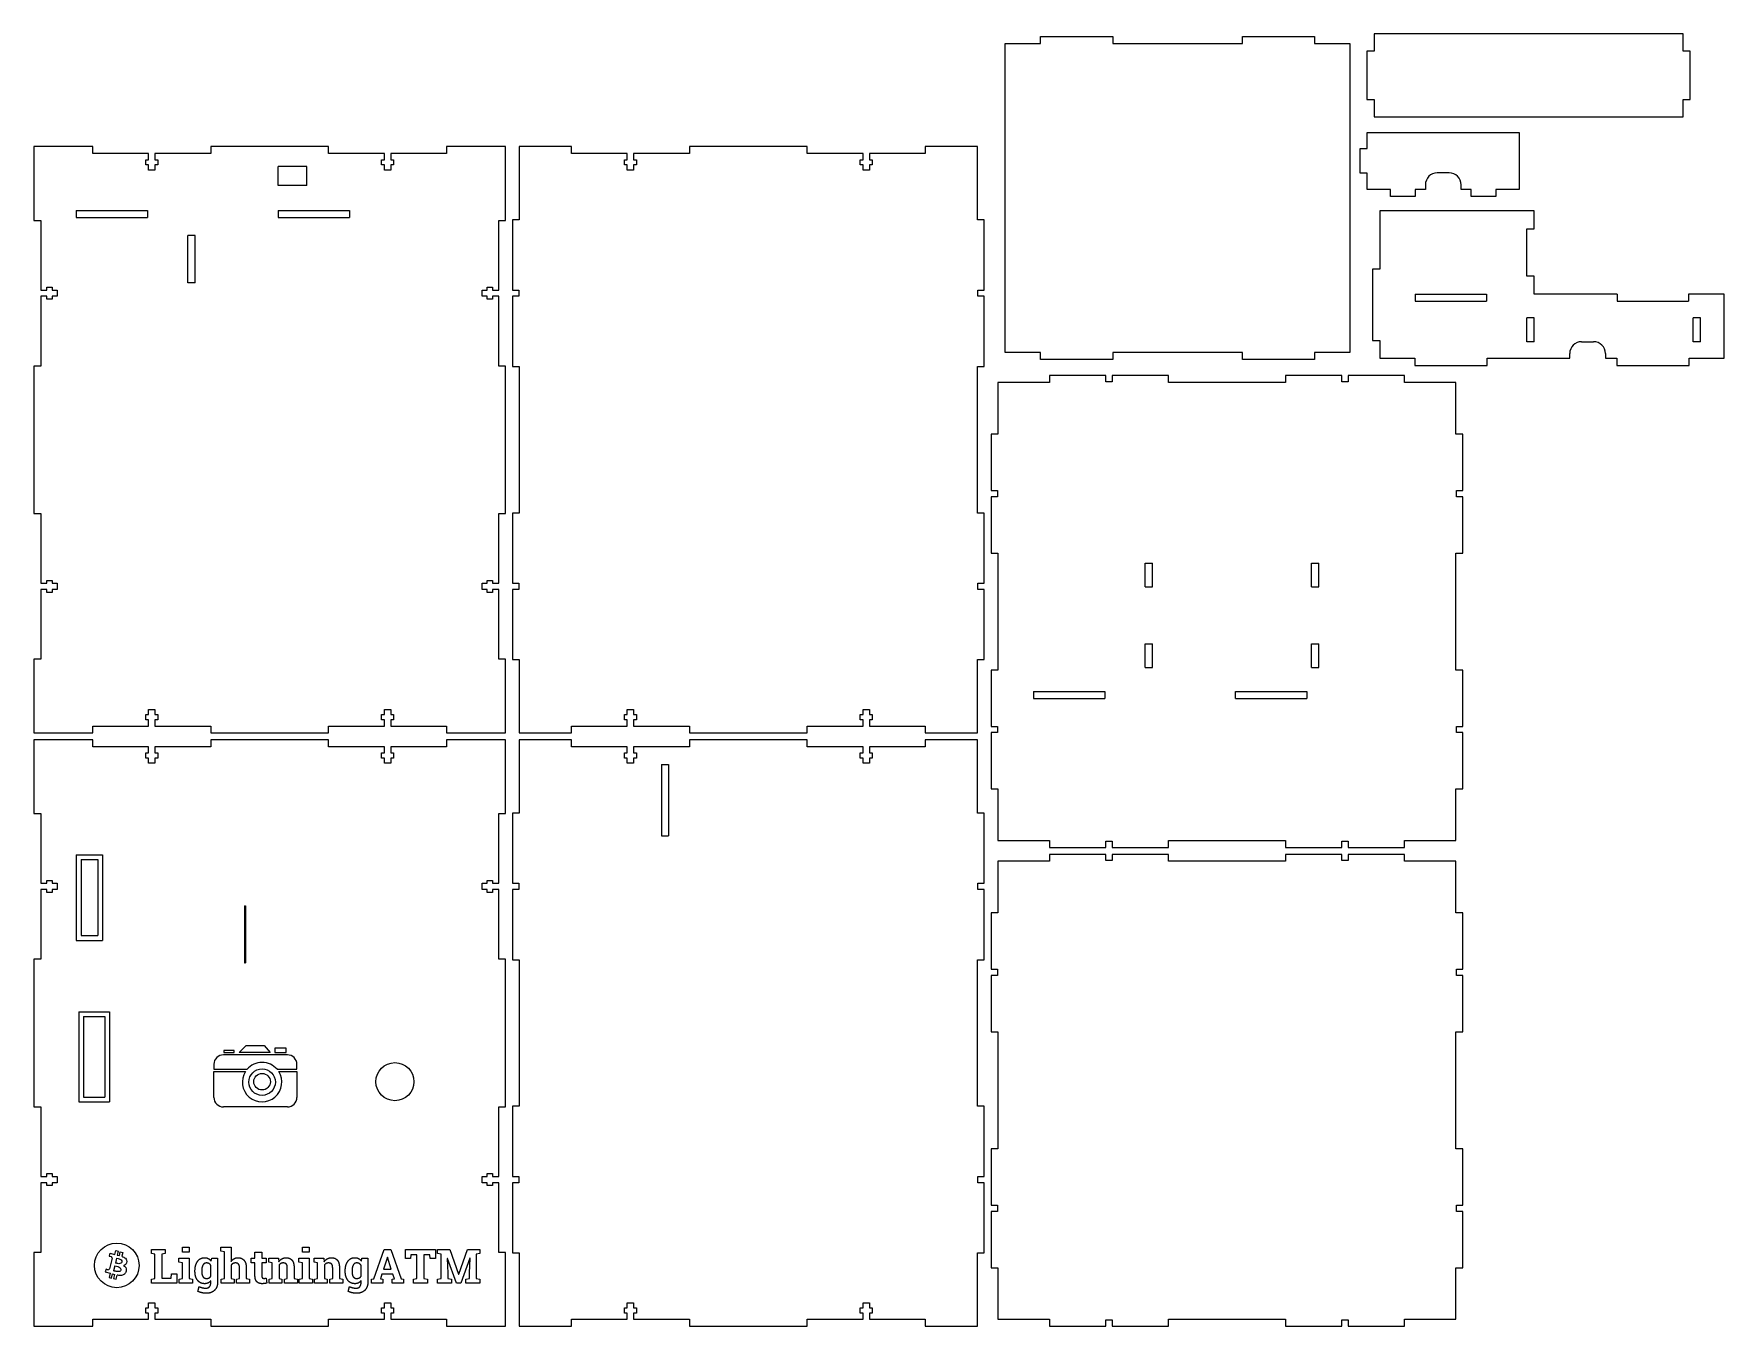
# Model space of a CAD drawing. Header units: inches. Extents: x -301 to 411, y -248 to 296.
import ezdxf

# ---------------------------------------------------------------- set-up
doc = ezdxf.new("R2010")
doc.units = ezdxf.units.IN
doc.header["$MEASUREMENT"] = 0
doc.layers.get('0').update_dxf_attribs({"linetype": 'CONTINUOUS'})
doc.layers.add('MODELSKETCH_VISIBLE', color=7, linetype='CONTINUOUS')

# ---------------------------------------------------------------- blocks, each defined once
blk = doc.blocks.new('A$Cc9257d10')
at = {"layer": 'MODELSKETCH_VISIBLE'}
for p, q in [((15.03, 163.91), (15.03, 127.91)), ((15.03, 163.91), (26.03, 163.91)), ((26.03, 163.91), (26.03, 127.91)), ((15.03, 127.91), (26.03, 127.91)), ((16.03, 97.91), (16.03, 59.91)), ((16.03, 97.91), (29.03, 97.91)), ((29.03, 97.91), (29.03, 59.91)), ((103.86, 79.76), (76.93, 79.76)), ((81.43, 81.55), (77.08, 81.55)), ((77.08, 81.55), (77.08, 80.7)), ((77.08, 80.7), (81.43, 80.7)), ((81.43, 80.7), (81.43, 81.55)), ((83.62, 80.7), (86.47, 83.7)), ((96.62, 80.7), (83.62, 80.7)), ((86.47, 83.7), (94.07, 83.7)), ((94.07, 83.7), (96.62, 80.7)), ((103.31, 82.5), (98.52, 82.5)), ((98.52, 82.5), (98.52, 80.7)), ((98.52, 80.7), (103.31, 80.7)), ((103.31, 80.7), (103.31, 82.5)), ((72.93, 75.76), (72.93, 73.67)), ((72.93, 73.67), (86.88, 73.67)), ((72.93, 72.75), (86.21, 72.75)), ((72.93, 61.86), (72.93, 72.75)), ((99.54, 73.67), (107.86, 73.67)), ((100.21, 72.75), (107.86, 72.75)), ((107.86, 73.67), (107.86, 75.76)), ((107.86, 72.75), (107.86, 61.86)), ((16.03, 59.91), (29.03, 59.91)), ((103.86, 57.86), (76.93, 57.86)), ((29.12, -3.76), (28.83, -4.91)), ((28.83, -4.91), (29.72, -5.13)), ((30.08, -5.74), (28.95, -10.29)), ((29.12, -3.76), (31.19, -4.28)), ((31.19, -4.28), (31.61, -2.57)), ((32.01, -5.78), (31.53, -7.87)), ((31.61, -2.57), (32.64, -2.82)), ((32.64, -2.82), (32.22, -4.51)), ((32.22, -4.51), (33.15, -4.74)), ((33.15, -4.74), (33.55, -3.12)), ((33.55, -3.12), (34.55, -3.37)), ((34.55, -3.37), (34.14, -5.03)), ((46.62, -2.17), (48.12, -2.17)), ((46.62, -3.88), (46.62, -2.17)), ((48.12, -4.18), (46.62, -3.88)), ((48.12, -2.17), (50.97, -2.17)), ((48.12, -14.35), (48.12, -4.18)), ((50.97, -2.17), (52.49, -2.17)), ((52.49, -3.88), (50.97, -4.18)), ((50.97, -4.18), (50.97, -14.16)), ((52.49, -2.17), (52.49, -3.88)), ((58.13, -7.52), (58.13, -5.81)), ((58.13, -5.81), (62.5, -5.81)), ((59.65, -1.16), (62.5, -1.16)), ((59.65, -3.29), (59.65, -1.16)), ((62.5, -3.29), (59.65, -3.29)), ((62.5, -1.16), (62.5, -3.29)), ((62.5, -5.81), (62.5, -14.35)), ((71.8, -7.14), (72.01, -5.81)), ((72.01, -5.81), (74.48, -5.81)), ((74.48, -5.81), (74.48, -16.03)), ((75.88, -2.87), (75.88, -1.16)), ((75.88, -1.16), (80.23, -1.16)), ((77.4, -3.16), (75.88, -2.87)), ((77.4, -14.35), (77.4, -3.16)), ((80.23, -1.16), (80.23, -7.15)), ((88.68, -7.8), (88.68, -5.81)), ((88.68, -5.81), (90.22, -5.81)), ((90.22, -3.23), (93.06, -3.23)), ((90.22, -5.81), (90.22, -3.23)), ((93.06, -3.23), (93.06, -5.81)), ((93.06, -5.81), (94.91, -5.81)), ((94.91, -5.81), (94.91, -7.8)), ((96, -5.81), (100.15, -5.81)), ((96, -7.52), (96, -5.81)), ((100.15, -5.81), (100.28, -7.32)), ((108.72, -5.81), (113.08, -5.81)), ((108.72, -7.52), (108.72, -5.81)), ((110.24, -3.29), (110.24, -1.16)), ((110.24, -1.16), (113.08, -1.16)), ((113.08, -3.29), (110.24, -3.29)), ((113.08, -1.16), (113.08, -3.29)), ((113.08, -5.81), (113.08, -14.35)), ((115.08, -7.52), (115.08, -5.81)), ((115.08, -5.81), (119.24, -5.81)), ((119.24, -5.81), (119.36, -7.32)), ((135.05, -7.14), (135.25, -5.81)), ((135.25, -5.81), (137.72, -5.81)), ((137.72, -5.81), (137.72, -16.03)), ((140.23, -14.49), (144.54, -2.17)), ((145.95, -5.43), (144.35, -10.42)), ((144.54, -2.17), (147.45, -2.17)), ((146.01, -5.43), (145.95, -5.43)), ((147.61, -10.42), (146.01, -5.43)), ((147.45, -2.17), (151.73, -14.49)), ((153.52, -5.95), (153.52, -2.17)), ((153.52, -2.17), (166.16, -2.17)), ((155.7, -5.95), (153.52, -5.95)), ((155.81, -4.36), (155.7, -5.95)), ((158.41, -4.36), (155.81, -4.36)), ((158.41, -14.35), (158.41, -4.36)), ((163.86, -4.36), (161.25, -4.36)), ((161.25, -4.36), (161.25, -14.35)), ((163.98, -5.95), (163.86, -4.36)), ((166.16, -5.95), (163.98, -5.95)), ((166.16, -2.17), (166.16, -5.95)), ((167.08, -3.88), (167.08, -2.17)), ((167.08, -2.17), (168.59, -2.17)), ((168.59, -4.18), (167.08, -3.88)), ((168.59, -2.17), (172.3, -2.17)), ((168.59, -14.35), (168.59, -4.18)), ((171.22, -5.89), (171.16, -5.9)), ((171.16, -5.9), (171.44, -12.12)), ((175, -16.34), (171.22, -5.89)), ((172.3, -2.17), (175.91, -12.61)), ((175.97, -12.61), (179.61, -2.17)), ((180.7, -5.85), (176.91, -16.34)), ((179.61, -2.17), (184.85, -2.17)), ((180.49, -12.12), (180.76, -5.86)), ((180.76, -5.86), (180.7, -5.85)), ((184.85, -3.88), (183.33, -4.18)), ((183.33, -4.18), (183.33, -14.35)), ((184.85, -2.17), (184.85, -3.88)), ((27.62, -10.47), (27.15, -11.62)), ((27.15, -11.62), (29.27, -12.17)), ((28.35, -10.65), (27.62, -10.47)), ((29.27, -12.17), (28.82, -13.88)), ((28.82, -13.88), (29.87, -14.16)), ((29.87, -14.16), (30.32, -12.43)), ((30.32, -12.43), (31.11, -12.65)), ((31.11, -12.65), (30.66, -14.32)), ((31.25, -8.98), (30.73, -11.17)), ((31.76, -14.67), (32.2, -12.92)), ((50.97, -14.16), (54.97, -14.16)), ((54.97, -14.16), (55.11, -12.38)), ((55.11, -12.38), (57.28, -12.38)), ((57.28, -12.38), (57.28, -16.34)), ((59.65, -7.81), (58.13, -7.52)), ((59.65, -14.35), (59.65, -7.81)), ((64.97, -11.37), (64.97, -11.16)), ((67.81, -11.16), (67.81, -11.37)), ((71.63, -13.4), (71.63, -8.83)), ((80.23, -8.64), (80.23, -14.35)), ((83.74, -14.35), (83.74, -10.07)), ((86.58, -10.09), (86.58, -14.35)), ((90.22, -7.8), (88.68, -7.8)), ((90.22, -13.18), (90.22, -7.8)), ((94.91, -7.8), (93.06, -7.8)), ((93.06, -7.8), (93.06, -13.17)), ((94.99, -14.2), (95.24, -16.26)), ((97.5, -7.81), (96, -7.52)), ((97.5, -14.35), (97.5, -7.81)), ((100.35, -8.7), (100.35, -14.35)), ((103.83, -14.35), (103.83, -9.77)), ((106.68, -9.76), (106.68, -14.35)), ((110.24, -7.81), (108.72, -7.52)), ((110.24, -14.35), (110.24, -7.81)), ((116.59, -7.81), (115.08, -7.52)), ((116.59, -14.35), (116.59, -7.81)), ((119.43, -8.7), (119.43, -14.35)), ((122.92, -14.35), (122.92, -9.77)), ((125.77, -9.76), (125.77, -14.35)), ((128.21, -11.37), (128.21, -11.16)), ((131.06, -11.16), (131.06, -11.37)), ((134.87, -13.4), (134.87, -8.83)), ((143.68, -12.52), (143.06, -14.47)), ((148.28, -12.52), (143.68, -12.52)), ((144.35, -10.42), (147.61, -10.42)), ((148.9, -14.47), (148.28, -12.52)), ((171.44, -12.12), (171.44, -14.35)), ((175.91, -12.61), (175.97, -12.61)), ((180.49, -14.35), (180.49, -12.12)), ((30.66, -14.32), (31.76, -14.67)), ((46.62, -14.64), (48.12, -14.35)), ((46.62, -16.34), (46.62, -14.64)), ((57.28, -16.34), (46.62, -16.34)), ((58.28, -14.64), (59.65, -14.35)), ((58.28, -16.34), (58.28, -14.64)), ((63.86, -16.34), (58.28, -16.34)), ((62.5, -14.35), (63.86, -14.64)), ((63.86, -14.64), (63.86, -16.34)), ((66.22, -19.78), (66.75, -17.79)), ((71.63, -16.02), (71.63, -15.33)), ((76.03, -14.64), (77.4, -14.35)), ((76.03, -16.34), (76.03, -14.64)), ((81.46, -16.34), (76.03, -16.34)), ((80.23, -14.35), (81.46, -14.64)), ((81.46, -14.64), (81.46, -16.34)), ((82.51, -14.64), (83.74, -14.35)), ((82.51, -16.34), (82.51, -14.64)), ((87.94, -16.34), (82.51, -16.34)), ((86.58, -14.35), (87.94, -14.64)), ((87.94, -14.64), (87.94, -16.34)), ((96.14, -14.64), (97.5, -14.35)), ((96.14, -16.34), (96.14, -14.64)), ((101.5, -16.34), (96.14, -16.34)), ((100.35, -14.35), (101.5, -14.64)), ((101.5, -14.64), (101.5, -16.34)), ((102.62, -14.64), (103.83, -14.35)), ((102.62, -16.34), (102.62, -14.64)), ((108.05, -16.34), (102.62, -16.34)), ((106.68, -14.35), (108.05, -14.64)), ((108.05, -14.64), (108.05, -16.34)), ((108.87, -14.64), (110.24, -14.35)), ((108.87, -16.34), (108.87, -14.64)), ((114.44, -16.34), (108.87, -16.34)), ((113.08, -14.35), (114.44, -14.64)), ((114.44, -14.64), (114.44, -16.34)), ((115.23, -14.64), (116.59, -14.35)), ((115.23, -16.34), (115.23, -14.64)), ((120.58, -16.34), (115.23, -16.34)), ((119.43, -14.35), (120.58, -14.64)), ((120.58, -14.64), (120.58, -16.34)), ((121.7, -14.64), (122.92, -14.35)), ((121.7, -16.34), (121.7, -14.64)), ((127.13, -16.34), (121.7, -16.34)), ((125.77, -14.35), (127.13, -14.64)), ((127.13, -14.64), (127.13, -16.34)), ((129.47, -19.78), (130, -17.79)), ((134.87, -16.02), (134.87, -15.33)), ((139.21, -14.64), (140.23, -14.49)), ((139.21, -16.34), (139.21, -14.64)), ((144.04, -16.34), (139.21, -16.34)), ((143.06, -14.47), (144.04, -14.64)), ((144.04, -14.64), (144.04, -16.34)), ((147.92, -14.64), (148.9, -14.47)), ((147.92, -16.34), (147.92, -14.64)), ((152.75, -16.34), (147.92, -16.34)), ((151.73, -14.49), (152.75, -14.64)), ((152.75, -14.64), (152.75, -16.34)), ((156.89, -14.64), (158.41, -14.35)), ((156.89, -16.34), (156.89, -14.64)), ((162.77, -16.34), (156.89, -16.34)), ((161.25, -14.35), (162.77, -14.64)), ((162.77, -14.64), (162.77, -16.34)), ((167.08, -14.64), (168.59, -14.35)), ((167.08, -16.34), (167.08, -14.64)), ((172.95, -16.34), (167.08, -16.34)), ((171.44, -14.35), (172.95, -14.64)), ((172.95, -14.64), (172.95, -16.34)), ((176.91, -16.34), (175, -16.34)), ((178.98, -14.64), (180.49, -14.35)), ((178.98, -16.34), (178.98, -14.64)), ((184.85, -16.34), (178.98, -16.34)), ((183.33, -14.35), (184.85, -14.64)), ((184.85, -14.64), (184.85, -16.34))]:
    blk.add_line(p, q, dxfattribs=at)
for centre, radius in [((93.21, 68.28), 5.58), ((32.07, -8.85), 9.39)]:
    blk.add_circle(centre, radius, dxfattribs=at)
for centre, radius, start, end in [((76.93, 75.76), 4, 90, 180), ((103.86, 75.76), 4, 0, 90), ((93.21, 68.28), 8.31, 147.43124, 32.56876), ((93.21, 68.28), 8.31, 40.3996, 139.6004), ((76.93, 61.86), 4, 180, 270), ((103.86, 61.86), 4, 270, 0), ((29.6, -5.62), 0.5, 346.08335, 76.08335), ((28.47, -10.17), 0.5, 256.08335, 346.08335)]:
    blk.add_arc(centre, radius, start, end, dxfattribs=at)
for points, knots in [([(32.01, -5.78), (32.83, -6.01), (34.01, -6.29), (34.36, -7.47), (33.73, -8.05), (32.84, -8.22), (32, -8), (31.53, -7.87)], [0, 0, 0, 0, 0.268663, 0.448366, 0.60662, 0.781658, 1, 1, 1, 1]), ([(34.14, -5.03), (34.71, -5.29), (35.72, -5.72), (36.31, -6.62), (36.3, -7.78), (35.83, -8.68), (34.72, -8.99), (35.22, -9.1), (35.97, -9.73), (36.19, -10.94), (35.61, -12.45), (34.47, -13.08), (32.99, -13.12), (32.42, -12.98), (32.2, -12.92)], [0, 0, 0, 0, 0.107002, 0.187958, 0.272809, 0.356089, 0.429741, 0.469537, 0.549228, 0.637848, 0.738268, 0.829241, 0.92734, 1, 1, 1, 1]), ([(31.25, -8.98), (32.09, -9.21), (33.78, -9.47), (33.87, -11.24), (32.87, -11.5), (32.15, -11.45), (31.18, -11.29), (30.73, -11.17)], [0, 0, 0, 0, 0.27642, 0.472076, 0.633362, 0.787928, 1, 1, 1, 1])]:
    blk.add_open_spline(points, degree=3, knots=knots, dxfattribs=at)
for points in [[(66.05, -7.14), (67.14, -5.61), (69.1, -5.61)], [(69.1, -5.61), (69.98, -5.61), (70.66, -6.01)], [(70.66, -6.01), (71.33, -6.4), (71.8, -7.14)], [(80.23, -7.15), (80.73, -6.42), (81.45, -6.02)], [(81.45, -6.02), (82.17, -5.61), (83.05, -5.61)], [(83.05, -5.61), (84.7, -5.61), (85.64, -6.71)], [(85.64, -6.71), (86.58, -7.8), (86.58, -10.09)], [(100.28, -7.32), (100.81, -6.51), (101.58, -6.06)], [(101.58, -6.06), (102.34, -5.61), (103.3, -5.61)], [(103.3, -5.61), (104.89, -5.61), (105.79, -6.62)], [(105.79, -6.62), (106.68, -7.62), (106.68, -9.76)], [(119.36, -7.32), (119.89, -6.51), (120.66, -6.06)], [(120.66, -6.06), (121.43, -5.61), (122.38, -5.61)], [(122.38, -5.61), (123.98, -5.61), (124.87, -6.62)], [(124.87, -6.62), (125.77, -7.62), (125.77, -9.76)], [(129.3, -7.14), (130.38, -5.61), (132.34, -5.61)], [(132.34, -5.61), (133.23, -5.61), (133.9, -6.01)], [(133.9, -6.01), (134.57, -6.4), (135.05, -7.14)], [(64.97, -11.16), (64.97, -8.67), (66.05, -7.14)], [(66.05, -15.12), (64.97, -13.7), (64.97, -11.37)], [(68.29, -8.75), (67.81, -9.67), (67.81, -11.16)], [(67.81, -11.37), (67.81, -12.75), (68.28, -13.54)], [(68.28, -13.54), (68.75, -14.34), (69.8, -14.34)], [(69.82, -7.83), (68.78, -7.83), (68.29, -8.75)], [(69.8, -14.34), (70.45, -14.34), (70.9, -14.1)], [(70.9, -8.09), (70.45, -7.83), (69.82, -7.83)], [(71.63, -8.83), (71.35, -8.35), (70.9, -8.09)], [(70.9, -14.1), (71.35, -13.86), (71.63, -13.4)], [(80.98, -8.04), (80.54, -8.25), (80.23, -8.64)], [(82.02, -7.83), (81.42, -7.83), (80.98, -8.04)], [(83.3, -8.34), (82.87, -7.83), (82.02, -7.83)], [(83.74, -10.07), (83.74, -8.85), (83.3, -8.34)], [(91.01, -15.74), (90.22, -14.93), (90.22, -13.18)], [(93.06, -13.17), (93.06, -13.78), (93.31, -14.05)], [(93.31, -14.05), (93.56, -14.31), (93.99, -14.31)], [(94.5, -14.28), (94.72, -14.26), (94.99, -14.2)], [(101.1, -8.05), (100.65, -8.28), (100.35, -8.7)], [(102.11, -7.83), (101.54, -7.83), (101.1, -8.05)], [(103.41, -8.27), (102.98, -7.83), (102.11, -7.83)], [(103.83, -9.77), (103.83, -8.71), (103.41, -8.27)], [(120.18, -8.05), (119.73, -8.28), (119.43, -8.7)], [(121.19, -7.83), (120.63, -7.83), (120.18, -8.05)], [(122.49, -8.27), (122.06, -7.83), (121.19, -7.83)], [(122.92, -9.77), (122.92, -8.71), (122.49, -8.27)], [(128.21, -11.16), (128.21, -8.67), (129.3, -7.14)], [(129.3, -15.12), (128.21, -13.7), (128.21, -11.37)], [(131.54, -8.75), (131.06, -9.67), (131.06, -11.16)], [(131.06, -11.37), (131.06, -12.75), (131.52, -13.54)], [(131.52, -13.54), (131.99, -14.34), (133.04, -14.34)], [(133.06, -7.83), (132.02, -7.83), (131.54, -8.75)], [(133.04, -14.34), (133.7, -14.34), (134.15, -14.1)], [(134.15, -8.09), (133.7, -7.83), (133.06, -7.83)], [(134.87, -8.83), (134.6, -8.35), (134.15, -8.09)], [(134.15, -14.1), (134.6, -13.86), (134.87, -13.4)], [(69.08, -16.55), (67.14, -16.55), (66.05, -15.12)], [(67.88, -20.38), (66.98, -20.16), (66.22, -19.78)], [(66.75, -17.79), (67.43, -18.08), (68.11, -18.25)], [(69.57, -20.6), (68.78, -20.6), (67.88, -20.38)], [(68.11, -18.25), (68.79, -18.42), (69.55, -18.42)], [(70.53, -16.24), (69.89, -16.55), (69.08, -16.55)], [(69.55, -18.42), (70.59, -18.42), (71.11, -17.78)], [(73.17, -19.36), (71.86, -20.6), (69.57, -20.6)], [(71.63, -15.33), (71.16, -15.93), (70.53, -16.24)], [(71.11, -17.78), (71.63, -17.15), (71.63, -16.02)], [(74.48, -16.03), (74.48, -18.12), (73.17, -19.36)], [(93.28, -16.55), (91.81, -16.55), (91.01, -15.74)], [(94.29, -16.48), (93.82, -16.55), (93.28, -16.55)], [(93.99, -14.31), (94.28, -14.31), (94.5, -14.28)], [(95.24, -16.26), (94.76, -16.4), (94.29, -16.48)], [(132.32, -16.55), (130.38, -16.55), (129.3, -15.12)], [(131.12, -20.38), (130.23, -20.16), (129.47, -19.78)], [(130, -17.79), (130.68, -18.08), (131.36, -18.25)], [(132.82, -20.6), (132.02, -20.6), (131.12, -20.38)], [(131.36, -18.25), (132.04, -18.42), (132.8, -18.42)], [(133.77, -16.24), (133.14, -16.55), (132.32, -16.55)], [(132.8, -18.42), (133.84, -18.42), (134.36, -17.78)], [(136.42, -19.36), (135.11, -20.6), (132.82, -20.6)], [(134.87, -15.33), (134.41, -15.93), (133.77, -16.24)], [(134.36, -17.78), (134.87, -17.15), (134.87, -16.02)], [(137.72, -16.03), (137.72, -18.12), (136.42, -19.36)]]:
    blk.add_open_spline(points, degree=2, dxfattribs=at)

msp = doc.modelspace()

# ---------------------------------------------------------------- linework, layer by layer
at = {"layer": 'MODELSKETCH_VISIBLE'}
for p, q in [((122.95, 294.57), (153.35, 294.57)), ((122.95, 291.57), (122.95, 294.57)), ((153.35, 294.57), (153.35, 291.57)), ((207.95, 294.57), (238.35, 294.57)), ((207.95, 291.57), (207.95, 294.57)), ((238.35, 294.57), (238.35, 291.57)), ((263.36, 295.65), (263.36, 288.35)), ((393.45, 295.65), (263.36, 295.65)), ((393.45, 288.35), (393.45, 295.65)), ((108.15, 291.57), (122.95, 291.57)), ((108.15, 161.57), (108.15, 291.57)), ((153.35, 291.57), (207.95, 291.57)), ((238.35, 291.57), (253.15, 291.57)), ((253.15, 291.57), (253.15, 161.57)), ((260.36, 288.35), (260.36, 267.95)), ((263.36, 288.35), (260.36, 288.35)), ((396.45, 288.35), (393.45, 288.35)), ((396.45, 267.95), (396.45, 288.35)), ((260.36, 267.95), (263.36, 267.95)), ((263.36, 267.95), (263.36, 260.65)), ((393.45, 267.95), (396.45, 267.95)), ((393.45, 260.65), (393.45, 267.95)), ((263.36, 260.65), (393.45, 260.65)), ((260.47, 247.34), (260.47, 254.14)), ((260.47, 254.14), (324.47, 254.14)), ((324.47, 254.14), (324.47, 230.14)), ((-300.72, 248.19), (-300.72, 217.15)), ((-275.9, 248.19), (-300.72, 248.19)), ((-275.9, 245.3), (-275.9, 248.19)), ((-252.41, 245.3), (-275.9, 245.3)), ((-253.61, 242.65), (-252.41, 242.65)), ((-253.61, 240.48), (-253.61, 242.65)), ((-252.41, 242.65), (-252.41, 245.3)), ((-226.27, 245.3), (-249.76, 245.3)), ((-249.76, 245.3), (-249.76, 242.65)), ((-249.76, 242.65), (-248.55, 242.65)), ((-248.55, 242.65), (-248.55, 240.48)), ((-176.63, 248.19), (-226.27, 248.19)), ((-226.27, 248.19), (-226.27, 245.3)), ((-176.63, 245.3), (-176.63, 248.19)), ((-153.13, 245.3), (-176.63, 245.3)), ((-154.34, 240.48), (-154.34, 242.65)), ((-154.34, 242.65), (-153.13, 242.65)), ((-153.13, 242.65), (-153.13, 245.3)), ((-126.99, 245.3), (-150.48, 245.3)), ((-150.48, 245.3), (-150.48, 242.65)), ((-150.48, 242.65), (-149.28, 242.65)), ((-149.28, 242.65), (-149.28, 240.48)), ((-102.17, 248.19), (-126.99, 248.19)), ((-126.99, 248.19), (-126.99, 245.3)), ((-102.17, 217.15), (-102.17, 248.19)), ((-74.46, 248.19), (-96.39, 248.19)), ((-96.39, 248.19), (-96.39, 217.35)), ((-74.46, 245.3), (-74.46, 248.19)), ((-50.96, 245.3), (-74.46, 245.3)), ((-52.17, 240.48), (-52.17, 242.65)), ((-52.17, 242.65), (-50.96, 242.65)), ((-50.96, 242.65), (-50.96, 245.3)), ((-24.82, 245.3), (-48.31, 245.3)), ((-48.31, 245.3), (-48.31, 242.65)), ((-48.31, 242.65), (-47.11, 242.65)), ((-47.11, 242.65), (-47.11, 240.48)), ((24.82, 248.19), (-24.82, 248.19)), ((-24.82, 248.19), (-24.82, 245.3)), ((24.82, 245.3), (24.82, 248.19)), ((48.31, 245.3), (24.82, 245.3)), ((47.11, 240.48), (47.11, 242.65)), ((47.11, 242.65), (48.31, 242.65)), ((48.31, 242.65), (48.31, 245.3)), ((50.96, 245.3), (50.96, 242.65)), ((74.46, 245.3), (50.96, 245.3)), ((50.96, 242.65), (52.17, 242.65)), ((52.17, 242.65), (52.17, 240.48)), ((74.46, 248.19), (74.46, 245.3)), ((96.39, 248.19), (74.46, 248.19)), ((96.39, 217.35), (96.39, 248.19)), ((257.47, 247.34), (260.47, 247.34)), ((257.47, 236.94), (257.47, 247.34)), ((-252.41, 240.48), (-253.61, 240.48)), ((-252.41, 238.31), (-252.41, 240.48)), ((-249.76, 238.31), (-252.41, 238.31)), ((-249.76, 240.48), (-249.76, 238.31)), ((-248.55, 240.48), (-249.76, 240.48)), ((-197.83, 231.8), (-197.83, 239.8)), ((-185.83, 239.8), (-197.83, 239.8)), ((-185.83, 231.8), (-185.83, 239.8)), ((-153.13, 240.48), (-154.34, 240.48)), ((-153.13, 238.31), (-153.13, 240.48)), ((-150.48, 238.31), (-153.13, 238.31)), ((-149.28, 240.48), (-150.48, 240.48)), ((-150.48, 240.48), (-150.48, 238.31)), ((-50.96, 240.48), (-52.17, 240.48)), ((-50.96, 238.31), (-50.96, 240.48)), ((-48.31, 238.31), (-50.96, 238.31)), ((-47.11, 240.48), (-48.31, 240.48)), ((-48.31, 240.48), (-48.31, 238.31)), ((48.31, 240.48), (47.11, 240.48)), ((48.31, 238.31), (48.31, 240.48)), ((50.96, 238.31), (48.31, 238.31)), ((52.17, 240.48), (50.96, 240.48)), ((50.96, 240.48), (50.96, 238.31)), ((260.47, 236.94), (257.47, 236.94)), ((260.47, 230.14), (260.47, 236.94)), ((294.97, 237.14), (289.97, 237.14)), ((-185.83, 231.8), (-197.83, 231.8)), ((270.27, 230.14), (260.47, 230.14)), ((270.27, 227.14), (270.27, 230.14)), ((280.67, 230.14), (280.67, 227.14)), ((284.97, 230.14), (280.67, 230.14)), ((284.97, 232.14), (284.97, 230.14)), ((299.97, 230.14), (299.97, 232.14)), ((304.27, 230.14), (299.97, 230.14)), ((304.27, 227.14), (304.27, 230.14)), ((314.67, 230.14), (314.67, 227.14)), ((324.47, 230.14), (314.67, 230.14)), ((-282.83, 221.3), (-252.83, 221.3)), ((-282.83, 221.3), (-282.83, 218.3)), ((-252.83, 221.3), (-252.83, 218.3)), ((-197.83, 221.3), (-167.83, 221.3)), ((-197.83, 221.3), (-197.83, 218.3)), ((-167.83, 221.3), (-167.83, 218.3)), ((265.72, 221.1), (265.72, 204.1)), ((330.72, 221.1), (265.72, 221.1)), ((280.67, 227.14), (270.27, 227.14)), ((314.67, 227.14), (304.27, 227.14)), ((330.72, 213.6), (330.72, 221.1)), ((-300.72, 217.15), (-297.83, 217.15)), ((-297.83, 217.15), (-297.83, 187.83)), ((-282.83, 218.3), (-252.83, 218.3)), ((-197.83, 218.3), (-167.83, 218.3)), ((-105.06, 187.83), (-105.06, 217.15)), ((-105.06, 217.15), (-102.17, 217.15)), ((-99.28, 217.35), (-99.28, 187.83)), ((-96.39, 217.35), (-99.28, 217.35)), ((99.28, 217.35), (96.39, 217.35)), ((99.28, 187.83), (99.28, 217.35)), ((327.72, 213.6), (330.72, 213.6)), ((327.72, 193.6), (327.72, 213.6)), ((-235.83, 190.8), (-235.83, 210.8)), ((-232.83, 210.8), (-235.83, 210.8)), ((-232.83, 190.8), (-232.83, 210.8)), ((265.72, 204.1), (265.72, 196.6)), ((265.72, 196.6), (262.72, 196.6)), ((262.72, 196.6), (262.72, 166.6)), ((330.72, 193.6), (327.72, 193.6)), ((330.72, 186.1), (330.72, 193.6)), ((-297.83, 187.83), (-295.18, 187.83)), ((-295.18, 185.18), (-297.83, 185.18)), ((-297.83, 185.18), (-297.83, 155.86)), ((-295.18, 187.83), (-295.18, 189.04)), ((-295.18, 189.04), (-293.01, 189.04)), ((-295.18, 183.98), (-295.18, 185.18)), ((-293.01, 189.04), (-293.01, 187.83)), ((-293.01, 187.83), (-290.84, 187.83)), ((-290.84, 185.18), (-293.01, 185.18)), ((-293.01, 185.18), (-293.01, 183.98)), ((-290.84, 187.83), (-290.84, 185.18)), ((-232.83, 190.8), (-235.83, 190.8)), ((-112.05, 185.18), (-112.05, 187.83)), ((-112.05, 187.83), (-109.88, 187.83)), ((-109.88, 185.18), (-112.05, 185.18)), ((-109.88, 187.83), (-109.88, 189.04)), ((-109.88, 189.04), (-107.71, 189.04)), ((-109.88, 183.98), (-109.88, 185.18)), ((-107.71, 189.04), (-107.71, 187.83)), ((-107.71, 187.83), (-105.06, 187.83)), ((-105.06, 185.18), (-107.71, 185.18)), ((-107.71, 185.18), (-107.71, 183.98)), ((-105.06, 155.86), (-105.06, 185.18)), ((-99.28, 187.83), (-96.63, 187.83)), ((-99.28, 185.18), (-99.28, 155.66)), ((-96.63, 185.18), (-99.28, 185.18)), ((-96.63, 187.83), (-96.63, 186.51)), ((-96.63, 186.51), (-96.63, 185.18)), ((96.63, 187.83), (99.28, 187.83)), ((96.63, 186.51), (96.63, 187.83)), ((96.63, 185.18), (96.63, 186.51)), ((99.28, 185.18), (96.63, 185.18)), ((99.28, 155.66), (99.28, 185.18)), ((280.72, 186.1), (280.72, 183.1)), ((280.72, 186.1), (310.72, 186.1)), ((310.72, 186.1), (310.72, 183.1)), ((365.72, 186.1), (330.72, 186.1)), ((365.72, 186.1), (365.72, 183.1)), ((410.72, 186.1), (395.72, 186.1)), ((395.72, 186.1), (395.72, 183.1)), ((410.72, 159.1), (410.72, 186.1)), ((-293.01, 183.98), (-295.18, 183.98)), ((-107.71, 183.98), (-109.88, 183.98)), ((280.72, 183.1), (310.72, 183.1)), ((365.72, 183.1), (395.72, 183.1)), ((327.72, 166.1), (327.72, 176.1)), ((330.72, 176.1), (327.72, 176.1)), ((330.72, 166.1), (330.72, 176.1)), ((400.72, 176.1), (397.72, 176.1)), ((397.72, 166.1), (397.72, 176.1)), ((400.72, 166.1), (400.72, 176.1)), ((262.72, 166.6), (265.72, 166.6)), ((265.72, 166.6), (265.72, 159.1)), ((330.72, 166.1), (327.72, 166.1)), ((350.72, 166.1), (355.72, 166.1)), ((400.72, 166.1), (397.72, 166.1)), ((122.95, 161.57), (108.15, 161.57)), ((122.95, 158.57), (122.95, 161.57)), ((153.35, 158.57), (122.95, 158.57)), ((153.35, 161.57), (153.35, 158.57)), ((207.95, 161.57), (153.35, 161.57)), ((207.95, 158.57), (207.95, 161.57)), ((238.35, 158.57), (207.95, 158.57)), ((238.35, 161.57), (238.35, 158.57)), ((253.15, 161.57), (238.35, 161.57)), ((265.72, 159.1), (280.52, 159.1)), ((280.52, 159.1), (280.52, 156.1)), ((310.92, 159.1), (345.72, 159.1)), ((310.92, 156.1), (310.92, 159.1)), ((345.72, 159.1), (345.72, 161.1)), ((360.72, 161.1), (360.72, 159.1)), ((360.72, 159.1), (365.52, 159.1)), ((365.52, 159.1), (365.52, 156.1)), ((395.92, 159.1), (410.72, 159.1)), ((395.92, 156.1), (395.92, 159.1)), ((-297.83, 155.86), (-300.72, 155.86)), ((-300.72, 155.86), (-300.72, 93.78)), ((-102.17, 155.86), (-105.06, 155.86)), ((-102.17, 93.78), (-102.17, 155.86)), ((-99.28, 155.66), (-96.39, 155.66)), ((-96.39, 155.66), (-96.39, 93.98)), ((96.39, 155.66), (99.28, 155.66)), ((96.39, 93.98), (96.39, 155.66)), ((126.79, 151.81), (126.79, 148.92)), ((150.48, 151.81), (126.79, 151.81)), ((150.48, 149.16), (150.48, 151.81)), ((153.13, 151.81), (153.13, 149.16)), ((176.83, 151.81), (153.13, 151.81)), ((176.83, 148.92), (176.83, 151.81)), ((226.07, 151.81), (226.07, 148.92)), ((249.76, 151.81), (226.07, 151.81)), ((249.76, 149.16), (249.76, 151.81)), ((252.41, 151.81), (252.41, 149.16)), ((276.1, 151.81), (252.41, 151.81)), ((276.1, 148.92), (276.1, 151.81)), ((280.52, 156.1), (310.92, 156.1)), ((365.52, 156.1), (395.92, 156.1)), ((105.06, 148.92), (105.06, 127.19)), ((126.79, 148.92), (105.06, 148.92)), ((151.81, 149.16), (150.48, 149.16)), ((153.13, 149.16), (151.81, 149.16)), ((226.07, 148.92), (176.83, 148.92)), ((251.08, 149.16), (249.76, 149.16)), ((252.41, 149.16), (251.08, 149.16)), ((297.83, 148.92), (276.1, 148.92)), ((297.83, 127.19), (297.83, 148.92)), ((105.06, 127.19), (102.17, 127.19)), ((102.17, 127.19), (102.17, 103.49)), ((300.72, 127.19), (297.83, 127.19)), ((300.72, 103.49), (300.72, 127.19)), ((102.17, 103.49), (104.82, 103.49)), ((104.82, 100.84), (102.17, 100.84)), ((102.17, 100.84), (102.17, 77.15)), ((104.82, 103.49), (104.82, 102.17)), ((104.82, 102.17), (104.82, 100.84)), ((298.07, 103.49), (300.72, 103.49)), ((298.07, 102.17), (298.07, 103.49)), ((298.07, 100.84), (298.07, 102.17)), ((300.72, 100.84), (298.07, 100.84)), ((300.72, 77.15), (300.72, 100.84)), ((-300.72, 93.78), (-297.83, 93.78)), ((-297.83, 93.78), (-297.83, 64.46)), ((-105.06, 64.46), (-105.06, 93.78)), ((-105.06, 93.78), (-102.17, 93.78)), ((-99.28, 93.98), (-99.28, 64.46)), ((-96.39, 93.98), (-99.28, 93.98)), ((99.28, 93.98), (96.39, 93.98)), ((99.28, 64.46), (99.28, 93.98)), ((102.17, 77.15), (105.06, 77.15)), ((105.06, 77.15), (105.06, 27.91)), ((167.06, 62.92), (167.06, 72.92)), ((167.06, 72.92), (170.06, 72.92)), ((170.06, 62.92), (170.06, 72.92)), ((237.06, 62.92), (237.06, 72.92)), ((237.06, 72.92), (240.06, 72.92)), ((240.06, 62.92), (240.06, 72.92)), ((297.83, 27.91), (297.83, 77.15)), ((297.83, 77.15), (300.72, 77.15)), ((-297.83, 64.46), (-295.18, 64.46)), ((-295.18, 64.46), (-295.18, 65.66)), ((-295.18, 65.66), (-293.01, 65.66)), ((-293.01, 65.66), (-293.01, 64.46)), ((-293.01, 64.46), (-290.84, 64.46)), ((-290.84, 64.46), (-290.84, 61.81)), ((-112.05, 61.81), (-112.05, 64.46)), ((-112.05, 64.46), (-109.88, 64.46)), ((-109.88, 64.46), (-109.88, 65.66)), ((-109.88, 65.66), (-107.71, 65.66)), ((-107.71, 65.66), (-107.71, 64.46)), ((-107.71, 64.46), (-105.06, 64.46)), ((-99.28, 64.46), (-96.63, 64.46)), ((-96.63, 64.46), (-96.63, 63.13)), ((96.63, 64.46), (99.28, 64.46)), ((96.63, 63.13), (96.63, 64.46)), ((-295.18, 61.81), (-297.83, 61.81)), ((-297.83, 61.81), (-297.83, 32.49)), ((-295.18, 60.6), (-295.18, 61.81)), ((-293.01, 60.6), (-295.18, 60.6)), ((-290.84, 61.81), (-293.01, 61.81)), ((-293.01, 61.81), (-293.01, 60.6)), ((-109.88, 61.81), (-112.05, 61.81)), ((-109.88, 60.6), (-109.88, 61.81)), ((-107.71, 60.6), (-109.88, 60.6)), ((-105.06, 61.81), (-107.71, 61.81)), ((-107.71, 61.81), (-107.71, 60.6)), ((-105.06, 32.49), (-105.06, 61.81)), ((-99.28, 61.81), (-99.28, 32.29)), ((-96.63, 61.81), (-99.28, 61.81)), ((-96.63, 63.13), (-96.63, 61.81)), ((96.63, 61.81), (96.63, 63.13)), ((99.28, 61.81), (96.63, 61.81)), ((99.28, 32.29), (99.28, 61.81)), ((167.06, 62.92), (170.06, 62.92)), ((237.06, 62.92), (240.06, 62.92)), ((167.06, 28.92), (167.06, 38.92)), ((167.06, 38.92), (170.06, 38.92)), ((170.06, 28.92), (170.06, 38.92)), ((237.06, 28.92), (237.06, 38.92)), ((237.06, 38.92), (240.06, 38.92)), ((240.06, 28.92), (240.06, 38.92)), ((-297.83, 32.49), (-300.72, 32.49)), ((-300.72, 32.49), (-300.72, 1.45)), ((-102.17, 32.49), (-105.06, 32.49)), ((-102.17, 1.45), (-102.17, 32.49)), ((-99.28, 32.29), (-96.39, 32.29)), ((-96.39, 32.29), (-96.39, 1.45)), ((96.39, 32.29), (99.28, 32.29)), ((96.39, 1.45), (96.39, 32.29)), ((167.06, 28.92), (170.06, 28.92)), ((237.06, 28.92), (240.06, 28.92)), ((105.06, 27.91), (102.17, 27.91)), ((102.17, 27.91), (102.17, 4.22)), ((300.72, 27.91), (297.83, 27.91)), ((300.72, 4.22), (300.72, 27.91)), ((120.06, 18.92), (150.06, 18.92)), ((120.06, 18.92), (120.06, 15.92)), ((120.06, 15.92), (150.06, 15.92)), ((150.06, 18.92), (150.06, 15.92)), ((204.86, 18.92), (204.86, 15.92)), ((205.06, 18.92), (235.06, 18.92)), ((205.06, 15.92), (235.06, 15.92)), ((235.06, 18.92), (235.06, 15.92)), ((-253.61, 6.99), (-253.61, 9.16)), ((-253.61, 9.16), (-252.41, 9.16)), ((-252.41, 9.16), (-252.41, 11.33)), ((-252.41, 11.33), (-249.76, 11.33)), ((-249.76, 11.33), (-249.76, 9.16)), ((-249.76, 9.16), (-248.55, 9.16)), ((-248.55, 9.16), (-248.55, 6.99)), ((-154.34, 6.99), (-154.34, 9.16)), ((-154.34, 9.16), (-153.13, 9.16)), ((-153.13, 9.16), (-153.13, 11.33)), ((-153.13, 11.33), (-150.48, 11.33)), ((-150.48, 11.33), (-150.48, 9.16)), ((-150.48, 9.16), (-149.28, 9.16)), ((-149.28, 9.16), (-149.28, 6.99)), ((-52.17, 9.16), (-50.96, 9.16)), ((-52.17, 6.99), (-52.17, 9.16)), ((-50.96, 11.33), (-48.31, 11.33)), ((-50.96, 9.16), (-50.96, 11.33)), ((-48.31, 11.33), (-48.31, 9.16)), ((-48.31, 9.16), (-47.11, 9.16)), ((-47.11, 9.16), (-47.11, 6.99)), ((47.11, 9.16), (48.31, 9.16)), ((47.11, 6.99), (47.11, 9.16)), ((48.31, 11.33), (50.96, 11.33)), ((48.31, 9.16), (48.31, 11.33)), ((50.96, 11.33), (50.96, 9.16)), ((50.96, 9.16), (52.17, 9.16)), ((52.17, 9.16), (52.17, 6.99)), ((-300.72, 1.45), (-275.9, 1.45)), ((-275.9, 1.45), (-275.9, 4.34)), ((-275.9, 4.34), (-252.41, 4.34)), ((-252.41, 6.99), (-253.61, 6.99)), ((-252.41, 4.34), (-252.41, 6.99)), ((-248.55, 6.99), (-249.76, 6.99)), ((-249.76, 6.99), (-249.76, 4.34)), ((-249.76, 4.34), (-226.27, 4.34)), ((-226.27, 4.34), (-226.27, 1.45)), ((-226.27, 1.45), (-176.63, 1.45)), ((-176.63, 1.45), (-176.63, 4.34)), ((-176.63, 4.34), (-153.13, 4.34)), ((-153.13, 6.99), (-154.34, 6.99)), ((-153.13, 4.34), (-153.13, 6.99)), ((-149.28, 6.99), (-150.48, 6.99)), ((-150.48, 6.99), (-150.48, 4.34)), ((-150.48, 4.34), (-126.99, 4.34)), ((-126.99, 4.34), (-126.99, 1.45)), ((-126.99, 1.45), (-102.17, 1.45)), ((-96.39, 1.45), (-74.46, 1.45)), ((-74.46, 4.34), (-50.96, 4.34)), ((-74.46, 1.45), (-74.46, 4.34)), ((-50.96, 6.99), (-52.17, 6.99)), ((-50.96, 4.34), (-50.96, 6.99)), ((-48.31, 6.99), (-48.31, 4.34)), ((-47.11, 6.99), (-48.31, 6.99)), ((-48.31, 4.34), (-24.82, 4.34)), ((-24.82, 4.34), (-24.82, 1.45)), ((-24.82, 1.45), (24.82, 1.45)), ((24.82, 4.34), (48.31, 4.34)), ((24.82, 1.45), (24.82, 4.34)), ((48.31, 6.99), (47.11, 6.99)), ((48.31, 4.34), (48.31, 6.99)), ((50.96, 6.99), (50.96, 4.34)), ((52.17, 6.99), (50.96, 6.99)), ((50.96, 4.34), (74.46, 4.34)), ((74.46, 4.34), (74.46, 1.45)), ((74.46, 1.45), (96.39, 1.45)), ((102.17, 4.22), (104.82, 4.22)), ((102.17, 1.57), (102.17, -22.13)), ((104.82, 1.57), (102.17, 1.57)), ((104.82, 4.22), (104.82, 2.89)), ((104.82, 2.89), (104.82, 1.57)), ((298.07, 4.22), (300.72, 4.22)), ((298.07, 2.89), (298.07, 4.22)), ((298.07, 1.57), (298.07, 2.89)), ((300.72, 1.57), (298.07, 1.57)), ((300.72, -22.13), (300.72, 1.57)), ((-300.72, -1.45), (-300.72, -32.49)), ((-275.9, -1.45), (-300.72, -1.45)), ((-275.9, -4.34), (-275.9, -1.45)), ((-252.41, -4.34), (-275.9, -4.34)), ((-253.61, -6.99), (-252.41, -6.99)), ((-253.61, -9.16), (-253.61, -6.99)), ((-252.41, -6.99), (-252.41, -4.34)), ((-249.76, -4.34), (-249.76, -6.99)), ((-226.27, -4.34), (-249.76, -4.34)), ((-249.76, -6.99), (-248.55, -6.99)), ((-248.55, -6.99), (-248.55, -9.16)), ((-226.27, -1.45), (-226.27, -4.34)), ((-176.63, -1.45), (-226.27, -1.45)), ((-176.63, -4.34), (-176.63, -1.45)), ((-153.13, -4.34), (-176.63, -4.34)), ((-154.34, -6.99), (-153.13, -6.99)), ((-154.34, -9.16), (-154.34, -6.99)), ((-153.13, -6.99), (-153.13, -4.34)), ((-126.99, -4.34), (-150.48, -4.34)), ((-150.48, -4.34), (-150.48, -6.99)), ((-150.48, -6.99), (-149.28, -6.99)), ((-149.28, -6.99), (-149.28, -9.16)), ((-102.17, -1.45), (-126.99, -1.45)), ((-126.99, -1.45), (-126.99, -4.34)), ((-102.17, -32.49), (-102.17, -1.45)), ((-74.46, -1.45), (-96.39, -1.45)), ((-96.39, -1.45), (-96.39, -32.29)), ((-74.46, -4.34), (-74.46, -1.45)), ((-50.96, -4.34), (-74.46, -4.34)), ((-52.17, -6.99), (-50.96, -6.99)), ((-52.17, -9.16), (-52.17, -6.99)), ((-50.96, -6.99), (-50.96, -4.34)), ((-48.31, -4.34), (-48.31, -6.99)), ((-24.82, -4.34), (-48.31, -4.34)), ((-48.31, -6.99), (-47.11, -6.99)), ((-47.11, -6.99), (-47.11, -9.16)), ((-24.82, -1.45), (-24.82, -4.34)), ((24.82, -1.45), (-24.82, -1.45)), ((24.82, -4.34), (24.82, -1.45)), ((48.31, -4.34), (24.82, -4.34)), ((47.11, -6.99), (48.31, -6.99)), ((47.11, -9.16), (47.11, -6.99)), ((48.31, -6.99), (48.31, -4.34)), ((50.96, -4.34), (50.96, -6.99)), ((74.46, -4.34), (50.96, -4.34)), ((50.96, -6.99), (52.17, -6.99)), ((52.17, -6.99), (52.17, -9.16)), ((74.46, -1.45), (74.46, -4.34)), ((96.39, -1.45), (74.46, -1.45)), ((96.39, -32.29), (96.39, -1.45)), ((-252.41, -9.16), (-253.61, -9.16)), ((-252.41, -11.33), (-252.41, -9.16)), ((-249.76, -11.33), (-252.41, -11.33)), ((-249.76, -9.16), (-249.76, -11.33)), ((-248.55, -9.16), (-249.76, -9.16)), ((-153.13, -9.16), (-154.34, -9.16)), ((-153.13, -11.33), (-153.13, -9.16)), ((-150.48, -11.33), (-153.13, -11.33)), ((-149.28, -9.16), (-150.48, -9.16)), ((-150.48, -9.16), (-150.48, -11.33)), ((-50.96, -9.16), (-52.17, -9.16)), ((-50.96, -11.33), (-50.96, -9.16)), ((-48.31, -11.33), (-50.96, -11.33)), ((-48.31, -9.16), (-48.31, -11.33)), ((-47.11, -9.16), (-48.31, -9.16)), ((-36.61, -11.84), (-36.61, -41.84)), ((-36.61, -11.84), (-33.61, -11.84)), ((-33.61, -11.84), (-33.61, -41.84)), ((48.31, -9.16), (47.11, -9.16)), ((48.31, -11.33), (48.31, -9.16)), ((50.96, -11.33), (48.31, -11.33)), ((50.96, -9.16), (50.96, -11.33)), ((52.17, -9.16), (50.96, -9.16)), ((102.17, -22.13), (105.06, -22.13)), ((105.06, -22.13), (105.06, -43.86)), ((297.83, -43.86), (297.83, -22.13)), ((297.83, -22.13), (300.72, -22.13)), ((-300.72, -32.49), (-297.83, -32.49)), ((-297.83, -32.49), (-297.83, -61.81)), ((-105.06, -32.49), (-102.17, -32.49)), ((-105.06, -61.81), (-105.06, -32.49)), ((-99.28, -32.29), (-99.28, -61.81)), ((-96.39, -32.29), (-99.28, -32.29)), ((99.28, -32.29), (96.39, -32.29)), ((99.28, -61.81), (99.28, -32.29)), ((-36.61, -41.84), (-33.61, -41.84)), ((105.06, -43.86), (126.79, -43.86)), ((126.79, -43.86), (126.79, -46.75)), ((126.79, -46.75), (150.48, -46.75)), ((150.48, -49.64), (126.79, -49.64)), ((126.79, -49.64), (126.79, -52.53)), ((150.48, -44.1), (151.81, -44.1)), ((150.48, -46.75), (150.48, -44.1)), ((150.48, -52.29), (150.48, -49.64)), ((151.81, -44.1), (153.13, -44.1)), ((153.13, -44.1), (153.13, -46.75)), ((153.13, -46.75), (176.83, -46.75)), ((176.83, -49.64), (153.13, -49.64)), ((153.13, -49.64), (153.13, -52.29)), ((176.83, -43.86), (226.07, -43.86)), ((176.83, -46.75), (176.83, -43.86)), ((176.83, -52.53), (176.83, -49.64)), ((226.07, -43.86), (226.07, -46.75)), ((226.07, -46.75), (249.76, -46.75)), ((249.76, -49.64), (226.07, -49.64)), ((226.07, -49.64), (226.07, -52.53)), ((249.76, -44.1), (251.08, -44.1)), ((249.76, -46.75), (249.76, -44.1)), ((249.76, -52.29), (249.76, -49.64)), ((251.08, -44.1), (252.41, -44.1)), ((252.41, -44.1), (252.41, -46.75)), ((252.41, -46.75), (276.1, -46.75)), ((276.1, -49.64), (252.41, -49.64)), ((252.41, -49.64), (252.41, -52.29)), ((276.1, -46.75), (276.1, -43.86)), ((276.1, -43.86), (297.83, -43.86)), ((276.1, -52.53), (276.1, -49.64)), ((-280.83, -51.85), (-280.83, -83.85)), ((-280.83, -51.85), (-273.83, -51.85)), ((-273.83, -51.85), (-273.83, -83.85)), ((126.79, -52.53), (105.06, -52.53)), ((105.06, -52.53), (105.06, -74.26)), ((151.81, -52.29), (150.48, -52.29)), ((153.13, -52.29), (151.81, -52.29)), ((226.07, -52.53), (176.83, -52.53)), ((251.08, -52.29), (249.76, -52.29)), ((252.41, -52.29), (251.08, -52.29)), ((297.83, -52.53), (276.1, -52.53)), ((297.83, -74.26), (297.83, -52.53)), ((-297.83, -61.81), (-295.18, -61.81)), ((-295.18, -60.6), (-293.01, -60.6)), ((-295.18, -61.81), (-295.18, -60.6)), ((-293.01, -60.6), (-293.01, -61.81)), ((-293.01, -61.81), (-290.84, -61.81)), ((-290.84, -61.81), (-290.84, -64.46)), ((-112.05, -61.81), (-109.88, -61.81)), ((-112.05, -64.46), (-112.05, -61.81)), ((-109.88, -60.6), (-107.71, -60.6)), ((-109.88, -61.81), (-109.88, -60.6)), ((-107.71, -60.6), (-107.71, -61.81)), ((-107.71, -61.81), (-105.06, -61.81)), ((-99.28, -61.81), (-96.63, -61.81)), ((-96.63, -61.81), (-96.63, -63.13)), ((-96.63, -63.13), (-96.63, -64.46)), ((96.63, -61.81), (99.28, -61.81)), ((96.63, -63.13), (96.63, -61.81)), ((96.63, -64.46), (96.63, -63.13)), ((-297.83, -64.46), (-297.83, -93.78)), ((-295.18, -64.46), (-297.83, -64.46)), ((-295.18, -65.66), (-295.18, -64.46)), ((-293.01, -65.66), (-295.18, -65.66)), ((-293.01, -64.46), (-293.01, -65.66)), ((-290.84, -64.46), (-293.01, -64.46)), ((-109.88, -64.46), (-112.05, -64.46)), ((-109.88, -65.66), (-109.88, -64.46)), ((-107.71, -65.66), (-109.88, -65.66)), ((-107.71, -64.46), (-107.71, -65.66)), ((-105.06, -64.46), (-107.71, -64.46)), ((-105.06, -93.78), (-105.06, -64.46)), ((-99.28, -64.46), (-99.28, -93.98)), ((-96.63, -64.46), (-99.28, -64.46)), ((99.28, -64.46), (96.63, -64.46)), ((99.28, -93.98), (99.28, -64.46)), ((-212.06, -71.3), (-212.06, -95.3)), ((-212.06, -71.3), (-211.56, -71.3)), ((-211.56, -71.3), (-211.56, -95.3)), ((102.17, -74.26), (102.17, -97.95)), ((105.06, -74.26), (102.17, -74.26)), ((300.72, -74.26), (297.83, -74.26)), ((300.72, -97.95), (300.72, -74.26)), ((-280.83, -83.85), (-273.83, -83.85)), ((-300.72, -93.78), (-300.72, -155.86)), ((-297.83, -93.78), (-300.72, -93.78)), ((-212.06, -95.3), (-211.56, -95.3)), ((-102.17, -93.78), (-105.06, -93.78)), ((-102.17, -155.86), (-102.17, -93.78)), ((-99.28, -93.98), (-96.39, -93.98)), ((-96.39, -93.98), (-96.39, -155.66)), ((96.39, -93.98), (99.28, -93.98)), ((96.39, -155.66), (96.39, -93.98)), ((102.17, -97.95), (104.82, -97.95)), ((104.82, -97.95), (104.82, -99.28)), ((104.82, -99.28), (104.82, -100.6)), ((298.07, -99.28), (298.07, -97.95)), ((298.07, -97.95), (300.72, -97.95)), ((298.07, -100.6), (298.07, -99.28)), ((102.17, -100.6), (102.17, -124.3)), ((104.82, -100.6), (102.17, -100.6)), ((300.72, -100.6), (298.07, -100.6)), ((300.72, -124.3), (300.72, -100.6)), ((-279.83, -117.85), (-279.83, -151.85)), ((-279.83, -117.85), (-270.83, -117.85)), ((-270.83, -117.85), (-270.83, -151.85)), ((102.17, -124.3), (105.06, -124.3)), ((105.06, -124.3), (105.06, -173.54)), ((297.83, -173.54), (297.83, -124.3)), ((297.83, -124.3), (300.72, -124.3)), ((-300.72, -155.86), (-297.83, -155.86)), ((-297.83, -155.86), (-297.83, -185.18)), ((-279.83, -151.85), (-270.83, -151.85)), ((-105.06, -155.86), (-102.17, -155.86)), ((-105.06, -185.18), (-105.06, -155.86)), ((-99.28, -155.66), (-99.28, -185.18)), ((-96.39, -155.66), (-99.28, -155.66)), ((99.28, -155.66), (96.39, -155.66)), ((99.28, -185.18), (99.28, -155.66)), ((102.17, -173.54), (102.17, -197.23)), ((105.06, -173.54), (102.17, -173.54)), ((300.72, -173.54), (297.83, -173.54)), ((300.72, -197.23), (300.72, -173.54)), ((-295.18, -183.98), (-293.01, -183.98)), ((-295.18, -185.18), (-295.18, -183.98)), ((-293.01, -183.98), (-293.01, -185.18)), ((-109.88, -185.18), (-109.88, -183.98)), ((-109.88, -183.98), (-107.71, -183.98)), ((-107.71, -183.98), (-107.71, -185.18)), ((-297.83, -185.18), (-295.18, -185.18)), ((-297.83, -187.83), (-297.83, -217.15)), ((-295.18, -187.83), (-297.83, -187.83)), ((-295.18, -189.04), (-295.18, -187.83)), ((-293.01, -189.04), (-295.18, -189.04)), ((-293.01, -185.18), (-290.84, -185.18)), ((-293.01, -187.83), (-293.01, -189.04)), ((-290.84, -187.83), (-293.01, -187.83)), ((-290.84, -185.18), (-290.84, -187.83)), ((-112.05, -187.83), (-112.05, -185.18)), ((-112.05, -185.18), (-109.88, -185.18)), ((-109.88, -187.83), (-112.05, -187.83)), ((-109.88, -189.04), (-109.88, -187.83)), ((-107.71, -189.04), (-109.88, -189.04)), ((-107.71, -185.18), (-105.06, -185.18)), ((-105.06, -187.83), (-107.71, -187.83)), ((-107.71, -187.83), (-107.71, -189.04)), ((-105.06, -217.15), (-105.06, -187.83)), ((-99.28, -185.18), (-96.63, -185.18)), ((-99.28, -187.83), (-99.28, -217.35)), ((-96.63, -187.83), (-99.28, -187.83)), ((-96.63, -185.18), (-96.63, -186.51)), ((-96.63, -186.51), (-96.63, -187.83)), ((96.63, -185.18), (99.28, -185.18)), ((96.63, -186.51), (96.63, -185.18)), ((96.63, -187.83), (96.63, -186.51)), ((99.28, -187.83), (96.63, -187.83)), ((99.28, -217.35), (99.28, -187.83)), ((102.17, -197.23), (104.82, -197.23)), ((104.82, -197.23), (104.82, -198.55)), ((104.82, -198.55), (104.82, -199.88)), ((298.07, -198.55), (298.07, -197.23)), ((298.07, -197.23), (300.72, -197.23)), ((298.07, -199.88), (298.07, -198.55)), ((102.17, -199.88), (102.17, -223.57)), ((104.82, -199.88), (102.17, -199.88)), ((300.72, -199.88), (298.07, -199.88)), ((300.72, -223.57), (300.72, -199.88)), ((-300.72, -217.15), (-300.72, -248.19)), ((-297.83, -217.15), (-300.72, -217.15)), ((-102.17, -217.15), (-105.06, -217.15)), ((-102.17, -248.19), (-102.17, -217.15)), ((-99.28, -217.35), (-96.39, -217.35)), ((-96.39, -217.35), (-96.39, -248.19)), ((96.39, -217.35), (99.28, -217.35)), ((96.39, -248.19), (96.39, -217.35)), ((102.17, -223.57), (105.06, -223.57)), ((105.06, -223.57), (105.06, -245.3)), ((297.83, -245.3), (297.83, -223.57)), ((297.83, -223.57), (300.72, -223.57)), ((-253.61, -242.65), (-253.61, -240.48)), ((-253.61, -240.48), (-252.41, -240.48)), ((-252.41, -240.48), (-252.41, -238.31)), ((-252.41, -238.31), (-249.76, -238.31)), ((-249.76, -238.31), (-249.76, -240.48)), ((-249.76, -240.48), (-248.55, -240.48)), ((-248.55, -240.48), (-248.55, -242.65)), ((-154.34, -242.65), (-154.34, -240.48)), ((-154.34, -240.48), (-153.13, -240.48)), ((-153.13, -240.48), (-153.13, -238.31)), ((-153.13, -238.31), (-150.48, -238.31)), ((-150.48, -238.31), (-150.48, -240.48)), ((-150.48, -240.48), (-149.28, -240.48)), ((-149.28, -240.48), (-149.28, -242.65)), ((-52.17, -240.48), (-50.96, -240.48)), ((-52.17, -242.65), (-52.17, -240.48)), ((-50.96, -238.31), (-48.31, -238.31)), ((-50.96, -240.48), (-50.96, -238.31)), ((-48.31, -238.31), (-48.31, -240.48)), ((-48.31, -240.48), (-47.11, -240.48)), ((-47.11, -240.48), (-47.11, -242.65)), ((47.11, -240.48), (48.31, -240.48)), ((47.11, -242.65), (47.11, -240.48)), ((48.31, -238.31), (50.96, -238.31)), ((48.31, -240.48), (48.31, -238.31)), ((50.96, -238.31), (50.96, -240.48)), ((50.96, -240.48), (52.17, -240.48)), ((52.17, -240.48), (52.17, -242.65)), ((-300.72, -248.19), (-275.9, -248.19)), ((-275.9, -245.3), (-252.41, -245.3)), ((-275.9, -248.19), (-275.9, -245.3)), ((-252.41, -242.65), (-253.61, -242.65)), ((-252.41, -245.3), (-252.41, -242.65)), ((-248.55, -242.65), (-249.76, -242.65)), ((-249.76, -242.65), (-249.76, -245.3)), ((-249.76, -245.3), (-226.27, -245.3)), ((-226.27, -245.3), (-226.27, -248.19)), ((-226.27, -248.19), (-176.63, -248.19)), ((-176.63, -248.19), (-176.63, -245.3)), ((-176.63, -245.3), (-153.13, -245.3)), ((-153.13, -242.65), (-154.34, -242.65)), ((-153.13, -245.3), (-153.13, -242.65)), ((-149.28, -242.65), (-150.48, -242.65)), ((-150.48, -242.65), (-150.48, -245.3)), ((-150.48, -245.3), (-126.99, -245.3)), ((-126.99, -245.3), (-126.99, -248.19)), ((-126.99, -248.19), (-102.17, -248.19)), ((-96.39, -248.19), (-74.46, -248.19)), ((-74.46, -245.3), (-50.96, -245.3)), ((-74.46, -248.19), (-74.46, -245.3)), ((-50.96, -242.65), (-52.17, -242.65)), ((-50.96, -245.3), (-50.96, -242.65)), ((-48.31, -242.65), (-48.31, -245.3)), ((-47.11, -242.65), (-48.31, -242.65)), ((-48.31, -245.3), (-24.82, -245.3)), ((-24.82, -245.3), (-24.82, -248.19)), ((-24.82, -248.19), (24.82, -248.19)), ((24.82, -245.3), (48.31, -245.3)), ((24.82, -248.19), (24.82, -245.3)), ((48.31, -242.65), (47.11, -242.65)), ((48.31, -245.3), (48.31, -242.65)), ((50.96, -242.65), (50.96, -245.3)), ((52.17, -242.65), (50.96, -242.65)), ((50.96, -245.3), (74.46, -245.3)), ((74.46, -245.3), (74.46, -248.19)), ((74.46, -248.19), (96.39, -248.19)), ((105.06, -245.3), (126.79, -245.3)), ((126.79, -245.3), (126.79, -248.19)), ((126.79, -248.19), (150.48, -248.19)), ((150.48, -245.54), (151.81, -245.54)), ((150.48, -248.19), (150.48, -245.54)), ((151.81, -245.54), (153.13, -245.54)), ((153.13, -245.54), (153.13, -248.19)), ((153.13, -248.19), (176.83, -248.19)), ((176.83, -248.19), (176.83, -245.3)), ((176.83, -245.3), (226.07, -245.3)), ((226.07, -245.3), (226.07, -248.19)), ((226.07, -248.19), (249.76, -248.19)), ((249.76, -248.19), (249.76, -245.54)), ((249.76, -245.54), (251.08, -245.54)), ((251.08, -245.54), (252.41, -245.54)), ((252.41, -245.54), (252.41, -248.19)), ((252.41, -248.19), (276.1, -248.19)), ((276.1, -248.19), (276.1, -245.3)), ((276.1, -245.3), (297.83, -245.3))]:
    msp.add_line(p, q, dxfattribs=at)
for centre, radius in [((-204.65, -145.3), 3.5), ((-148.74, -145.3), 8)]:
    msp.add_circle(centre, radius, dxfattribs=at)
for centre, start, end in [((289.97, 232.14), 90, 180), ((294.97, 232.14), 0, 90), ((350.72, 161.1), 90, 180), ((355.72, 161.1), 0, 90)]:
    msp.add_arc(centre, 5, start, end, dxfattribs=at)

# ---------------------------------------------------------------- block references
msp.add_blockref('A$Cc9257d10', (-297.86, -213.76))

doc.saveas('drawing.dxf')
